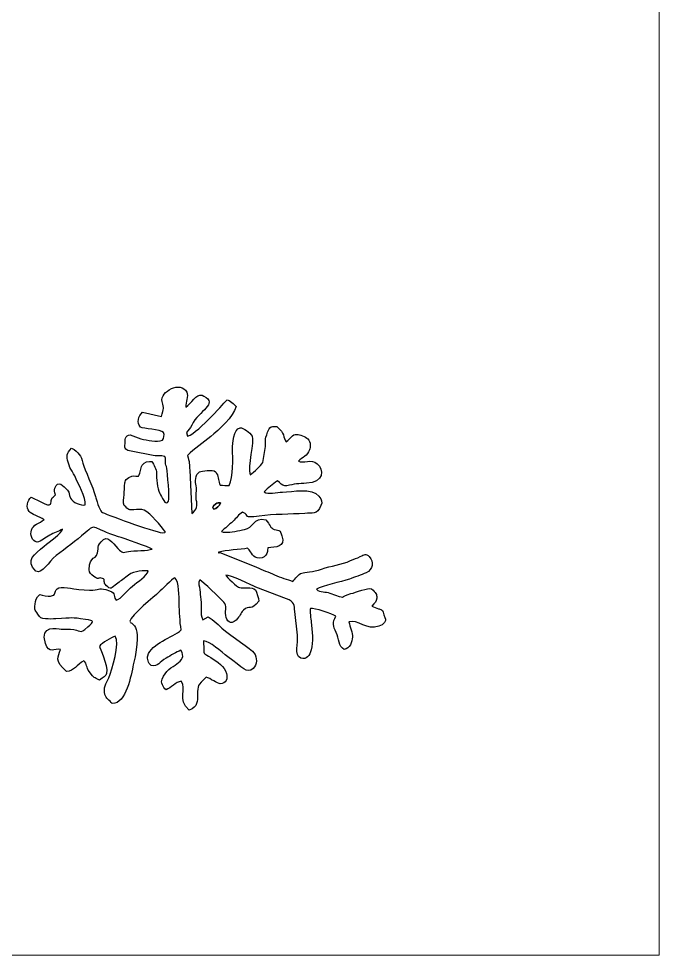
# Model space of a CAD drawing. Header units: millimetres. Extents: x -127 to 127, y -90 to 89.
# Drawn here: x 95.01 to 127, y -88.9 to -42.14 of the extents above; entities that cross this region are included whole.
import ezdxf

# ---------------------------------------------------------------- set-up
doc = ezdxf.new("R2010")
doc.units = ezdxf.units.MM
doc.header["$MEASUREMENT"] = 0
doc.layers.add('Layer 1', color=7, linetype='Continuous')

msp = doc.modelspace()

# ---------------------------------------------------------------- linework, layer by layer
at = {"layer": 'Layer 1', "color": 1, "lineweight": 20}
msp.add_lwpolyline([(-127, -88.9), (127, -88.9), (127, 88.9), (-127, 88.9), (-127, -88.9)], close=True, dxfattribs=at)
at = {"layer": 'Layer 1'}
for points, knots in [([(112.639, -71.4716), (112.8253, -71.2584), (112.8694, -71.293), (112.8879, -71.0641), (112.8879, -71.0641), (112.9052, -70.8521), (112.8501, -70.8141), (112.6357, -70.6059), (112.6357, -70.6059), (112.4725, -70.5361), (111.8311, -70.7854), (111.6053, -70.8436), (111.6053, -70.8436), (110.9572, -71.0104), (111.4789, -71.1403), (110.5486, -70.8137), (110.5486, -70.8137), (110.344, -70.7419), (110.0752, -70.7878), (109.8775, -70.6277), (109.8775, -70.6277), (110.2054, -70.425), (111.0798, -70.2745), (111.5245, -70.1138), (111.5245, -70.1138), (111.7712, -70.0247), (112.1315, -69.9152), (112.3605, -69.8024), (112.3605, -69.8024), (112.6995, -69.6353), (112.756, -69.2638), (112.5174, -68.9967), (112.5174, -68.9967), (112.3436, -68.8021), (112.2783, -68.9027), (112.0689, -68.9961), (112.0689, -68.9961), (111.8782, -69.0813), (111.7842, -69.0984), (111.5756, -69.1965), (111.5756, -69.1965), (111.1453, -69.3993), (110.5989, -69.4566), (110.1341, -69.6171), (110.1341, -69.6171), (109.715, -69.7618), (109.2896, -69.78), (109.1562, -69.8136), (109.1562, -69.8136), (108.9499, -69.8656), (108.8551, -70.0917), (108.7029, -70.2331), (108.7029, -70.2331), (108.4115, -70.1223), (108.0804, -70.0461), (107.7905, -69.9105), (107.7905, -69.9105), (107.4926, -69.7713), (107.1868, -69.6545), (106.88, -69.5272), (106.88, -69.5272), (106.88, -69.5272), (105.0187, -68.7726), (105.0187, -68.7726), (105.0187, -68.7726), (105.3146, -68.6692), (106.121, -68.6518), (106.4413, -68.5768), (106.4413, -68.5768), (106.6732, -68.8061), (106.6847, -69.0596), (107.027, -69.0729), (107.027, -69.0729), (107.4587, -69.0898), (107.4426, -68.5862), (107.4568, -68.5511), (107.4568, -68.5511), (107.8386, -68.5125), (108.3557, -68.5522), (108.1562, -67.9629), (108.1562, -67.9629), (108.0404, -67.6211), (108.076, -67.7235), (107.7677, -67.6328), (107.7677, -67.6328), (107.57, -67.5747), (107.568, -67.3845), (107.3522, -67.1545), (107.3522, -67.1545), (106.7098, -67.0059), (106.7496, -67.5786), (106.2914, -67.6455), (106.2914, -67.6455), (106.0132, -67.6861), (105.5977, -67.7959), (105.3201, -67.7777), (105.3201, -67.7777), (105.1481, -67.7664), (105.3089, -67.8129), (105.1373, -67.7385), (105.1373, -67.7385), (105.3292, -67.5737), (105.5094, -67.4035), (105.7023, -67.2384), (105.7023, -67.2384), (105.888, -67.0795), (105.9802, -66.8974), (106.1939, -66.7711), (106.1939, -66.7711), (106.6125, -66.9633), (106.1545, -67.0872), (107.0241, -66.9693), (107.0241, -66.9693), (107.7374, -66.8727), (108.5855, -66.8901), (109.2936, -66.8346), (109.2936, -66.8346), (109.6655, -66.8055), (109.9231, -66.9333), (110.1057, -66.4416), (110.1057, -66.4416), (110.1759, -66.2528), (110.162, -66.1883), (110.0015, -65.9797), (110.0015, -65.9797), (109.653, -65.5267), (108.6981, -65.7678), (108.1772, -65.7778), (108.1772, -65.7778), (107.9022, -65.783), (107.4557, -65.8854), (107.2684, -65.7687), (107.2684, -65.7687), (107.4626, -65.5506), (107.6899, -65.3792), (107.9294, -65.2143), (107.9294, -65.2143), (107.9294, -65.2143), (108.0306, -65.2938), (108.0306, -65.2938), (108.0306, -65.2938), (108.1587, -65.4049), (108.2349, -65.5029), (108.407, -65.4578), (108.407, -65.4578), (108.741, -65.3703), (109.0213, -65.3494), (109.3784, -65.3325), (109.3784, -65.3325), (110.2539, -65.291), (110.2669, -64.6452), (109.9209, -64.3543), (109.9209, -64.3543), (109.6333, -64.1124), (109.2093, -64.3375), (108.9777, -64.2356), (108.9777, -64.2356), (109.1743, -64.0308), (109.4384, -63.9643), (109.5344, -63.6644), (109.5344, -63.6644), (109.5799, -63.5223), (109.611, -63.2823), (109.4461, -63.1178), (109.4461, -63.1178), (109.3359, -63.008), (109.0326, -62.9017), (108.911, -62.8933), (108.911, -62.8933), (108.6334, -62.8742), (108.6185, -63.094), (108.3703, -63.2686), (108.3703, -63.2686), (108.1784, -63.0099), (108.3432, -62.8602), (107.8977, -62.496), (107.8977, -62.496), (107.5254, -62.4827), (107.5385, -62.5344), (107.3946, -62.9089), (107.3946, -62.9089), (107.2612, -63.2562), (107.3806, -63.2687), (107.324, -63.5988), (107.324, -63.5988), (107.324, -63.5988), (107.2086, -64.2877), (107.2086, -64.2877), (107.2086, -64.2877), (107.1043, -64.4726), (106.7631, -64.7751), (106.568, -64.9106), (106.568, -64.9106), (106.4109, -64.5223), (106.7897, -63.23), (106.6629, -62.9824), (106.6629, -62.9824), (106.5617, -62.7846), (106.2234, -62.5703), (106.0633, -62.5592), (106.0633, -62.5592), (105.771, -62.6051), (105.6749, -63.3914), (105.6867, -63.5975), (105.6867, -63.5975), (105.7145, -64.0821), (105.7238, -65.0244), (105.5236, -65.4421), (105.5236, -65.4421), (105.332, -65.473), (105.2632, -65.4115), (105.0689, -65.4249), (105.0689, -65.4249), (105.0005, -65.2431), (105.0019, -65.033), (104.8963, -64.8462), (104.8963, -64.8462), (104.8907, -64.8363), (104.8426, -64.7656), (104.8388, -64.7612), (104.8388, -64.7612), (104.7104, -64.6199), (104.136, -64.7286), (104.0466, -64.7697), (104.0466, -64.7697), (103.801, -64.8823), (103.8256, -65.285), (103.8684, -65.4576), (103.8684, -65.4576), (103.9335, -65.7208), (103.8305, -65.9154), (103.8816, -66.1537), (103.8816, -66.1537), (103.9422, -66.4357), (103.9236, -66.6588), (103.6509, -66.8469), (103.6509, -66.8469), (103.6509, -66.8469), (103.5515, -64.6838), (103.5515, -64.6838), (103.5515, -64.6838), (103.5299, -64.4044), (103.5518, -64.2486), (103.4333, -63.9531), (103.4333, -63.9531), (103.7822, -63.589), (104.2124, -63.3229), (104.5986, -63.0004), (104.5986, -63.0004), (104.9987, -62.6664), (105.7521, -62.0103), (105.867, -61.4974), (105.867, -61.4974), (105.7744, -61.4011), (105.5544, -61.1586), (105.4112, -61.1748), (105.4112, -61.1748), (105.3573, -61.1914), (104.0542, -62.7725), (103.446, -62.9769), (103.446, -62.9769), (103.446, -62.9769), (103.3876, -62.7991), (103.3876, -62.7991), (103.3876, -62.7991), (103.493, -62.6513), (103.5561, -62.631), (103.6558, -62.426), (103.6558, -62.426), (104.0107, -61.697), (104.9893, -61.3776), (104.257, -60.9777), (104.257, -60.9777), (104.257, -60.9777), (104.1653, -60.94), (104.1653, -60.94), (104.1653, -60.94), (103.8979, -60.8365), (103.6238, -61.3664), (103.3519, -61.5325), (103.3519, -61.5325), (103.335, -61.2798), (103.507, -60.9986), (103.4015, -60.7771), (103.4015, -60.7771), (103.1238, -60.1948), (102.0469, -60.7518), (102.177, -61.2555), (102.177, -61.2555), (102.2755, -61.6374), (102.2575, -61.5614), (102.1417, -62.0049), (102.1417, -62.0049), (102.1417, -62.0049), (101.1954, -61.7833), (101.1954, -61.7833), (101.1954, -61.7833), (100.9712, -61.9918), (100.9136, -62.3021), (101.0859, -62.5248), (101.0859, -62.5248), (101.2237, -62.634), (102.0986, -62.6281), (102.2447, -62.8037), (102.2447, -62.8037), (102.2934, -62.9427), (102.268, -63.0582), (102.1939, -63.1858), (102.1939, -63.1858), (101.899, -63.2801), (101.4468, -63.1843), (101.115, -63.112), (101.115, -63.112), (101.115, -63.112), (100.5806, -62.9172), (100.5806, -62.9172), (100.5806, -62.9172), (100.296, -62.8993), (100.3339, -63.2226), (100.3206, -63.3547), (100.3206, -63.3547), (100.2926, -63.6315), (100.3644, -63.6753), (100.6264, -63.7356), (100.6264, -63.7356), (100.6264, -63.7356), (101.733, -63.9429), (101.733, -63.9429), (101.733, -63.9429), (101.9877, -63.9964), (102.0654, -63.9271), (102.3143, -63.9986), (102.3143, -63.9986), (102.3592, -64.1387), (102.3304, -64.1721), (102.3386, -64.2835), (102.3386, -64.2835), (102.3463, -64.3872), (102.3836, -64.4627), (102.4051, -64.5889), (102.4051, -64.5889), (102.4378, -64.7818), (102.5609, -66.0863), (102.495, -66.2252), (102.495, -66.2252), (102.3535, -66.5237), (102.1346, -65.9719), (102.063, -65.8396), (102.063, -65.8396), (101.9206, -65.5764), (101.8905, -65.0939), (101.8905, -64.8017), (101.8905, -64.8017), (101.8904, -64.6529), (101.7699, -64.3868), (101.6544, -64.2454), (101.6544, -64.2454), (101.5176, -64.2287), (101.2761, -64.2666), (101.1761, -64.4312), (101.1761, -64.4312), (101.0775, -64.5933), (101.1046, -64.7921), (100.9902, -64.9719), (100.9902, -64.9719), (100.7973, -64.9954), (100.7263, -64.9096), (100.5194, -65.0366), (100.5194, -65.0366), (100.2717, -65.1885), (100.3287, -65.3124), (100.2932, -65.495), (100.2932, -65.495), (100.2932, -65.495), (100.2824, -65.9166), (100.2824, -65.9166), (100.2824, -65.9166), (100.2733, -66.0707), (100.2105, -66.3225), (100.2772, -66.4471), (100.2772, -66.4471), (100.505, -66.6451), (100.5223, -66.6864), (100.7643, -66.6611), (100.7643, -66.6611), (100.9385, -66.6429), (101.1298, -66.6099), (101.2782, -66.6798), (101.2782, -66.6798), (101.6151, -66.8384), (102.1108, -67.4571), (102.3357, -67.7728), (102.3357, -67.7728), (102.3187, -67.7861), (102.3121, -67.7975), (102.3045, -67.7926), (102.3045, -67.7926), (102.3045, -67.7926), (102.181, -67.8082), (102.181, -67.8082), (102.181, -67.8082), (101.7272, -67.7445), (99.2569, -66.8551), (99.1524, -66.7579), (99.1524, -66.7579), (99.0489, -66.6617), (98.8749, -66.1283), (98.8405, -65.9858), (98.8405, -65.9858), (98.7251, -65.5075), (98.3062, -64.6725), (98.2179, -64.3226), (98.2179, -64.3226), (98.1305, -63.9768), (98.0087, -63.7707), (97.6556, -63.5813), (97.6556, -63.5813), (97.3875, -63.8363), (97.3893, -63.9835), (97.4807, -64.2796), (97.4807, -64.2796), (97.6294, -64.7618), (97.657, -64.6402), (97.8077, -64.9626), (97.8077, -64.9626), (97.9925, -65.358), (98.3664, -66.0546), (98.3302, -66.4068), (98.3302, -66.4068), (98.1267, -66.4664), (97.7019, -66.282), (97.6027, -66.0733), (97.6027, -66.0733), (97.5076, -65.8734), (97.5717, -65.8173), (97.4406, -65.6788), (97.4406, -65.6788), (97.2509, -65.4782), (96.9683, -65.125), (96.8212, -65.5699), (96.8212, -65.5699), (96.7828, -65.6859), (96.8112, -65.7714), (96.8474, -65.9072), (96.8474, -65.9072), (96.7515, -66.0153), (96.6896, -66.0222), (96.6415, -66.1363), (96.6415, -66.1363), (96.5981, -66.2395), (96.7329, -66.6329), (96.1121, -66.2543), (96.1121, -66.2543), (96.1121, -66.2543), (95.6404, -66.023), (95.6404, -66.023), (95.6404, -66.023), (95.426, -66.1993), (95.3691, -66.5392), (95.5312, -66.7474), (95.5312, -66.7474), (95.6406, -66.888), (96.0493, -66.9801), (96.2865, -67.1589), (96.2865, -67.1589), (96.0354, -67.3184), (95.7355, -67.3965), (95.6466, -67.6771), (95.6466, -67.6771), (95.5785, -67.8919), (95.6553, -68.218), (95.9295, -68.2743), (95.9295, -68.2743), (96.1243, -68.248), (96.3586, -68.0273), (96.5595, -67.9247), (96.5595, -67.9247), (96.7731, -67.8156), (96.9986, -67.7363), (97.2062, -67.6252), (97.2062, -67.6252), (97.1587, -67.8425), (96.5436, -68.2349), (96.2851, -68.4659), (96.2851, -68.4659), (95.7992, -68.8999), (95.3116, -69.1574), (95.8719, -69.7232), (95.8719, -69.7232), (96.2116, -69.8831), (96.4763, -69.2569), (96.8895, -68.9422), (96.8895, -68.9422), (97.3729, -68.574), (97.874, -68.2099), (98.3246, -67.8074), (98.3246, -67.8074), (98.9045, -67.2893), (98.6658, -67.5895), (99.9959, -68.0012), (99.9959, -68.0012), (100.1975, -68.0636), (101.5665, -68.5333), (101.6707, -68.6211), (101.6707, -68.6211), (101.4827, -68.7004), (100.765, -68.6973), (100.497, -68.7391), (100.497, -68.7391), (100.1622, -68.7915), (100.2231, -68.843), (99.9539, -68.5815), (99.9539, -68.5815), (99.6867, -68.3219), (99.4566, -67.8445), (99.1217, -68.2604), (99.1217, -68.2604), (98.9946, -68.4182), (98.9827, -68.4681), (98.9782, -68.6206), (98.9782, -68.6206), (98.9601, -69.2386), (98.5038, -68.8806), (98.5378, -69.652), (98.5378, -69.652), (98.5442, -69.7994), (98.5999, -69.8803), (98.7676, -69.993), (98.7676, -69.993), (99.0121, -70.1573), (98.9648, -70.0427), (99.1277, -70.0634), (99.1277, -70.0634), (99.3717, -70.0945), (99.2277, -70.2604), (99.3318, -70.3771), (99.3318, -70.3771), (99.5356, -70.6051), (99.6062, -70.6411), (99.832, -70.422), (99.832, -70.422), (100.0075, -70.2518), (100.1591, -70.1979), (100.358, -70.0207), (100.358, -70.0207), (100.6989, -69.7171), (101.0595, -69.6994), (101.4745, -69.7032), (101.4745, -69.7032), (101.4305, -69.9479), (100.938, -70.264), (100.6978, -70.4638), (100.6978, -70.4638), (100.451, -70.6691), (100.1146, -71.1029), (99.877, -71.1768), (99.877, -71.1768), (99.6624, -70.8713), (99.9721, -70.818), (99.3637, -70.6452), (99.3637, -70.6452), (98.9781, -70.5358), (99.0544, -70.6671), (98.5482, -70.6703), (98.5482, -70.6703), (98.5482, -70.6703), (98.0067, -70.6389), (98.0067, -70.6389), (98.0067, -70.6389), (97.7594, -70.6057), (97.1064, -70.4475), (96.9332, -70.598), (96.9332, -70.598), (96.7466, -70.7598), (96.9141, -70.9283), (96.6033, -70.9616), (96.6033, -70.9616), (96.4529, -70.9776), (96.2144, -70.9283), (96.0661, -70.8933), (96.0661, -70.8933), (95.8607, -71.0613), (95.8629, -71.1732), (95.8367, -71.3706), (95.8367, -71.3706), (95.7996, -71.6507), (95.7886, -71.5863), (95.9719, -71.8713), (95.9719, -71.8713), (96.087, -72.0501), (96.1216, -72.081), (96.3546, -72.0995), (96.3546, -72.0995), (96.5275, -72.1131), (96.7261, -72.1138), (96.8675, -72.1051), (96.8675, -72.1051), (97.7439, -72.0504), (97.6064, -72.0253), (98.3448, -72.1297), (98.3448, -72.1297), (98.8187, -72.1967), (98.7711, -72.2339), (98.4664, -72.5061), (98.4664, -72.5061), (97.9874, -72.934), (98.1494, -72.6265), (97.5936, -72.6116), (97.5936, -72.6116), (97.4285, -72.6071), (97.3091, -72.6339), (97.1406, -72.6214), (97.1406, -72.6214), (96.9372, -72.6064), (96.0565, -72.3647), (96.3496, -73.3349), (96.3496, -73.3349), (96.5169, -73.8889), (96.7995, -73.5639), (97.0993, -73.6287), (97.0993, -73.6287), (96.9871, -74.0087), (96.7647, -74.1616), (97.3905, -74.7356), (97.3905, -74.7356), (97.809, -74.7078), (97.9018, -74.398), (98.2651, -74.1915), (98.2651, -74.1915), (98.4382, -74.3706), (98.3689, -74.5025), (98.5435, -74.7422), (98.5435, -74.7422), (98.8275, -75.1322), (98.7412, -74.9844), (99.0457, -75.1673), (99.0457, -75.1673), (99.2275, -75.0166), (99.3711, -74.9731), (99.3973, -74.8285), (99.3973, -74.8285), (99.4769, -74.386), (99.0381, -73.5265), (99.0468, -73.4755), (99.0468, -73.4755), (99.1515, -73.2959), (99.6561, -73.0392), (99.8343, -72.9736), (99.8343, -72.9736), (100.0777, -73.2851), (99.673, -74.6541), (99.5055, -75.0476), (99.5055, -75.0476), (99.3854, -75.3299), (99.2263, -75.5622), (99.3149, -75.8805), (99.3149, -75.8805), (99.3667, -76.0665), (99.5455, -76.176), (99.6805, -76.3271), (99.6805, -76.3271), (100.3915, -76.3553), (100.6196, -74.8931), (100.7358, -74.393), (100.7358, -74.393), (101.2624, -72.1259), (100.5398, -72.4159), (100.5671, -72.2171), (100.5671, -72.2171), (100.607, -71.9267), (101.8176, -70.9649), (102.0028, -70.7756), (102.0028, -70.7756), (102.1378, -70.6376), (102.6864, -70.1194), (102.8075, -70.0467), (102.8075, -70.0467), (103.0338, -70.2303), (103.0109, -71.0362), (103.0248, -71.3227), (103.0248, -71.3227), (103.0456, -71.7473), (103.0563, -72.2335), (103.1236, -72.6524), (103.1236, -72.6524), (102.6913, -73.0563), (101.638, -73.3048), (101.4559, -73.95), (101.4559, -73.95), (101.4178, -74.085), (101.4802, -74.3024), (101.6308, -74.4394), (101.6308, -74.4394), (101.9604, -74.4821), (102.0463, -74.2609), (102.3692, -74.0652), (102.3692, -74.0652), (102.6021, -73.924), (102.881, -73.78), (103.1163, -73.6636), (103.1163, -73.6636), (103.4997, -74.3496), (102.5069, -74.3012), (102.1696, -75.1085), (102.1696, -75.1085), (102.1021, -75.2699), (102.2126, -75.5343), (102.3737, -75.6392), (102.3737, -75.6392), (102.6071, -75.5612), (102.8579, -75.2574), (103.1283, -75.2134), (103.1283, -75.2134), (103.4169, -75.599), (102.9188, -76.1431), (103.5206, -76.6565), (103.5206, -76.6565), (103.9676, -76.5006), (103.9378, -76.2119), (103.944, -75.901), (103.944, -75.901), (103.954, -75.3991), (103.923, -75.4596), (104.3742, -75.0095), (104.3742, -75.0095), (104.5739, -75.0737), (104.938, -75.3357), (105.0761, -75.3503), (105.0761, -75.3503), (105.3773, -75.3445), (105.4514, -75.0569), (105.3934, -74.834), (105.3934, -74.834), (105.3011, -74.4779), (104.9229, -74.232), (104.6049, -74.0292), (104.6049, -74.0292), (104.2875, -73.8266), (104.2383, -73.9283), (104.2559, -73.5649), (104.2559, -73.5649), (104.2634, -73.4106), (104.2301, -73.3446), (104.2334, -73.206), (104.2334, -73.206), (104.5711, -73.1967), (105.1181, -73.7595), (105.4514, -73.9966), (105.4514, -73.9966), (106.205, -74.5324), (106.4014, -74.8686), (106.7206, -74.5834), (106.7206, -74.5834), (106.9389, -74.3884), (106.9177, -74.0357), (106.7616, -73.7936), (106.7616, -73.7936), (106.6605, -73.6366), (105.5757, -72.9253), (105.2537, -72.6453), (105.2537, -72.6453), (105.01, -72.4335), (104.7421, -72.1581), (104.4782, -72.0018), (104.4782, -72.0018), (104.4782, -72.0018), (104.2039, -72.1458), (104.2039, -72.1458), (104.2039, -72.1458), (104.1137, -71.9781), (104.1222, -71.8234), (104.1218, -71.6557), (104.1218, -71.6557), (104.1211, -71.4358), (104.1386, -71.3709), (104.1033, -71.1424), (104.1033, -71.1424), (104.0742, -70.9537), (104.075, -70.82), (104.0551, -70.6564), (104.0551, -70.6564), (104.0346, -70.4879), (103.9547, -70.3079), (104.0617, -70.1563), (104.0617, -70.1563), (104.176, -70.2207), (105.0992, -71.0986), (105.2506, -71.2631), (105.2506, -71.2631), (105.4492, -71.4789), (105.3014, -71.6118), (105.3551, -71.9377), (105.3551, -71.9377), (105.3992, -72.2048), (105.5673, -72.4348), (105.8719, -72.1627), (105.8719, -72.1627), (106.088, -71.9697), (106.0582, -71.8262), (106.2322, -71.6707), (106.2322, -71.6707), (106.5455, -71.3909), (106.6033, -71.7395), (106.9989, -71.2126), (106.9989, -71.2126), (106.9938, -71.0806), (106.8988, -70.7886), (106.8316, -70.648), (106.8316, -70.648), (106.6763, -70.4962), (106.1988, -70.5805), (106.0395, -70.5433), (106.0395, -70.5433), (105.9311, -70.5181), (105.3809, -70.0243), (105.3553, -69.9228), (105.3553, -69.9228), (105.5525, -69.895), (106.6663, -70.432), (106.8568, -70.5133), (106.8568, -70.5133), (106.8568, -70.5133), (108.3905, -71.1086), (108.3905, -71.1086), (108.3905, -71.1086), (108.7754, -71.2386), (108.7755, -71.4263), (108.7938, -71.7383), (108.7938, -71.7383), (108.7938, -71.7383), (108.9327, -72.9245), (108.9327, -72.9245), (108.9327, -72.9245), (108.97, -73.3119), (108.757, -73.9049), (109.0923, -74.0711), (109.0923, -74.0711), (109.3974, -74.1543), (109.5397, -73.9304), (109.622, -73.6559), (109.622, -73.6559), (109.7314, -73.2902), (109.6607, -72.6568), (109.6171, -72.2681), (109.6171, -72.2681), (109.6002, -72.1173), (109.5361, -71.695), (109.5773, -71.5783), (109.5773, -71.5783), (109.77, -71.5545), (110.6707, -71.848), (110.8507, -71.9762), (110.8507, -71.9762), (110.6688, -72.2899), (110.7082, -72.4598), (110.8628, -72.787), (110.8628, -72.787), (111.0044, -73.0869), (110.9892, -73.487), (111.2659, -73.633), (111.2659, -73.633), (111.5555, -73.5861), (111.6713, -73.2426), (111.6787, -73.0182), (111.6787, -73.0182), (111.6853, -72.816), (111.568, -72.485), (111.4941, -72.2567), (111.4941, -72.2567), (111.9364, -72.1013), (112.4313, -72.7072), (112.993, -72.4751), (112.993, -72.4751), (113.1208, -72.4223), (113.2084, -72.3843), (113.2711, -72.2842), (113.2711, -72.2842), (113.3817, -72.1073), (113.3081, -72.1269), (113.2449, -71.9006), (113.2449, -71.9006), (113.1817, -71.6746), (113.2309, -71.6625), (113.0099, -71.6058), (113.0099, -71.6058), (113.0002, -71.6033), (112.9878, -71.6029), (112.9781, -71.6007), (112.9781, -71.6007), (112.9781, -71.6007), (112.639, -71.4716), (112.639, -71.4716)], [0, 0, 0, 0, 0.0044643, 0.0044643, 0.0044643, 0.0044643, 0.0089286, 0.0089286, 0.0089286, 0.0089286, 0.0133929, 0.0133929, 0.0133929, 0.0133929, 0.0178571, 0.0178571, 0.0178571, 0.0178571, 0.0223214, 0.0223214, 0.0223214, 0.0223214, 0.0267857, 0.0267857, 0.0267857, 0.0267857, 0.03125, 0.03125, 0.03125, 0.03125, 0.0357143, 0.0357143, 0.0357143, 0.0357143, 0.0401786, 0.0401786, 0.0401786, 0.0401786, 0.0446429, 0.0446429, 0.0446429, 0.0446429, 0.0491071, 0.0491071, 0.0491071, 0.0491071, 0.0535714, 0.0535714, 0.0535714, 0.0535714, 0.0580357, 0.0580357, 0.0580357, 0.0580357, 0.0625, 0.0625, 0.0625, 0.0625, 0.0669643, 0.0669643, 0.0669643, 0.0669643, 0.0714286, 0.0714286, 0.0714286, 0.0714286, 0.0758929, 0.0758929, 0.0758929, 0.0758929, 0.0803571, 0.0803571, 0.0803571, 0.0803571, 0.0848214, 0.0848214, 0.0848214, 0.0848214, 0.0892857, 0.0892857, 0.0892857, 0.0892857, 0.09375, 0.09375, 0.09375, 0.09375, 0.0982143, 0.0982143, 0.0982143, 0.0982143, 0.1026786, 0.1026786, 0.1026786, 0.1026786, 0.1071429, 0.1071429, 0.1071429, 0.1071429, 0.1116071, 0.1116071, 0.1116071, 0.1116071, 0.1160714, 0.1160714, 0.1160714, 0.1160714, 0.1205357, 0.1205357, 0.1205357, 0.1205357, 0.125, 0.125, 0.125, 0.125, 0.1294643, 0.1294643, 0.1294643, 0.1294643, 0.1339286, 0.1339286, 0.1339286, 0.1339286, 0.1383929, 0.1383929, 0.1383929, 0.1383929, 0.1428571, 0.1428571, 0.1428571, 0.1428571, 0.1473214, 0.1473214, 0.1473214, 0.1473214, 0.1517857, 0.1517857, 0.1517857, 0.1517857, 0.15625, 0.15625, 0.15625, 0.15625, 0.1607143, 0.1607143, 0.1607143, 0.1607143, 0.1651786, 0.1651786, 0.1651786, 0.1651786, 0.1696429, 0.1696429, 0.1696429, 0.1696429, 0.1741071, 0.1741071, 0.1741071, 0.1741071, 0.1785714, 0.1785714, 0.1785714, 0.1785714, 0.1830357, 0.1830357, 0.1830357, 0.1830357, 0.1875, 0.1875, 0.1875, 0.1875, 0.1919643, 0.1919643, 0.1919643, 0.1919643, 0.1964286, 0.1964286, 0.1964286, 0.1964286, 0.2008929, 0.2008929, 0.2008929, 0.2008929, 0.2053571, 0.2053571, 0.2053571, 0.2053571, 0.2098214, 0.2098214, 0.2098214, 0.2098214, 0.2142857, 0.2142857, 0.2142857, 0.2142857, 0.21875, 0.21875, 0.21875, 0.21875, 0.2232143, 0.2232143, 0.2232143, 0.2232143, 0.2276786, 0.2276786, 0.2276786, 0.2276786, 0.2321429, 0.2321429, 0.2321429, 0.2321429, 0.2366071, 0.2366071, 0.2366071, 0.2366071, 0.2410714, 0.2410714, 0.2410714, 0.2410714, 0.2455357, 0.2455357, 0.2455357, 0.2455357, 0.25, 0.25, 0.25, 0.25, 0.2544643, 0.2544643, 0.2544643, 0.2544643, 0.2589286, 0.2589286, 0.2589286, 0.2589286, 0.2633929, 0.2633929, 0.2633929, 0.2633929, 0.2678571, 0.2678571, 0.2678571, 0.2678571, 0.2723214, 0.2723214, 0.2723214, 0.2723214, 0.2767857, 0.2767857, 0.2767857, 0.2767857, 0.28125, 0.28125, 0.28125, 0.28125, 0.2857143, 0.2857143, 0.2857143, 0.2857143, 0.2901786, 0.2901786, 0.2901786, 0.2901786, 0.2946429, 0.2946429, 0.2946429, 0.2946429, 0.2991071, 0.2991071, 0.2991071, 0.2991071, 0.3035714, 0.3035714, 0.3035714, 0.3035714, 0.3080357, 0.3080357, 0.3080357, 0.3080357, 0.3125, 0.3125, 0.3125, 0.3125, 0.3169643, 0.3169643, 0.3169643, 0.3169643, 0.3214286, 0.3214286, 0.3214286, 0.3214286, 0.3258929, 0.3258929, 0.3258929, 0.3258929, 0.3303571, 0.3303571, 0.3303571, 0.3303571, 0.3348214, 0.3348214, 0.3348214, 0.3348214, 0.3392857, 0.3392857, 0.3392857, 0.3392857, 0.34375, 0.34375, 0.34375, 0.34375, 0.3482143, 0.3482143, 0.3482143, 0.3482143, 0.3526786, 0.3526786, 0.3526786, 0.3526786, 0.3571429, 0.3571429, 0.3571429, 0.3571429, 0.3616071, 0.3616071, 0.3616071, 0.3616071, 0.3660714, 0.3660714, 0.3660714, 0.3660714, 0.3705357, 0.3705357, 0.3705357, 0.3705357, 0.375, 0.375, 0.375, 0.375, 0.3794643, 0.3794643, 0.3794643, 0.3794643, 0.3839286, 0.3839286, 0.3839286, 0.3839286, 0.3883929, 0.3883929, 0.3883929, 0.3883929, 0.3928571, 0.3928571, 0.3928571, 0.3928571, 0.3973214, 0.3973214, 0.3973214, 0.3973214, 0.4017857, 0.4017857, 0.4017857, 0.4017857, 0.40625, 0.40625, 0.40625, 0.40625, 0.4107143, 0.4107143, 0.4107143, 0.4107143, 0.4151786, 0.4151786, 0.4151786, 0.4151786, 0.4196429, 0.4196429, 0.4196429, 0.4196429, 0.4241071, 0.4241071, 0.4241071, 0.4241071, 0.4285714, 0.4285714, 0.4285714, 0.4285714, 0.4330357, 0.4330357, 0.4330357, 0.4330357, 0.4375, 0.4375, 0.4375, 0.4375, 0.4419643, 0.4419643, 0.4419643, 0.4419643, 0.4464286, 0.4464286, 0.4464286, 0.4464286, 0.4508929, 0.4508929, 0.4508929, 0.4508929, 0.4553571, 0.4553571, 0.4553571, 0.4553571, 0.4598214, 0.4598214, 0.4598214, 0.4598214, 0.4642857, 0.4642857, 0.4642857, 0.4642857, 0.46875, 0.46875, 0.46875, 0.46875, 0.4732143, 0.4732143, 0.4732143, 0.4732143, 0.4776786, 0.4776786, 0.4776786, 0.4776786, 0.4821429, 0.4821429, 0.4821429, 0.4821429, 0.4866071, 0.4866071, 0.4866071, 0.4866071, 0.4910714, 0.4910714, 0.4910714, 0.4910714, 0.4955357, 0.4955357, 0.4955357, 0.4955357, 0.5, 0.5, 0.5, 0.5, 0.5044643, 0.5044643, 0.5044643, 0.5044643, 0.5089286, 0.5089286, 0.5089286, 0.5089286, 0.5133929, 0.5133929, 0.5133929, 0.5133929, 0.5178571, 0.5178571, 0.5178571, 0.5178571, 0.5223214, 0.5223214, 0.5223214, 0.5223214, 0.5267857, 0.5267857, 0.5267857, 0.5267857, 0.53125, 0.53125, 0.53125, 0.53125, 0.5357143, 0.5357143, 0.5357143, 0.5357143, 0.5401786, 0.5401786, 0.5401786, 0.5401786, 0.5446429, 0.5446429, 0.5446429, 0.5446429, 0.5491071, 0.5491071, 0.5491071, 0.5491071, 0.5535714, 0.5535714, 0.5535714, 0.5535714, 0.5580357, 0.5580357, 0.5580357, 0.5580357, 0.5625, 0.5625, 0.5625, 0.5625, 0.5669643, 0.5669643, 0.5669643, 0.5669643, 0.5714286, 0.5714286, 0.5714286, 0.5714286, 0.5758929, 0.5758929, 0.5758929, 0.5758929, 0.5803571, 0.5803571, 0.5803571, 0.5803571, 0.5848214, 0.5848214, 0.5848214, 0.5848214, 0.5892857, 0.5892857, 0.5892857, 0.5892857, 0.59375, 0.59375, 0.59375, 0.59375, 0.5982143, 0.5982143, 0.5982143, 0.5982143, 0.6026786, 0.6026786, 0.6026786, 0.6026786, 0.6071429, 0.6071429, 0.6071429, 0.6071429, 0.6116071, 0.6116071, 0.6116071, 0.6116071, 0.6160714, 0.6160714, 0.6160714, 0.6160714, 0.6205357, 0.6205357, 0.6205357, 0.6205357, 0.625, 0.625, 0.625, 0.625, 0.6294643, 0.6294643, 0.6294643, 0.6294643, 0.6339286, 0.6339286, 0.6339286, 0.6339286, 0.6383929, 0.6383929, 0.6383929, 0.6383929, 0.6428571, 0.6428571, 0.6428571, 0.6428571, 0.6473214, 0.6473214, 0.6473214, 0.6473214, 0.6517857, 0.6517857, 0.6517857, 0.6517857, 0.65625, 0.65625, 0.65625, 0.65625, 0.6607143, 0.6607143, 0.6607143, 0.6607143, 0.6651786, 0.6651786, 0.6651786, 0.6651786, 0.6696429, 0.6696429, 0.6696429, 0.6696429, 0.6741071, 0.6741071, 0.6741071, 0.6741071, 0.6785714, 0.6785714, 0.6785714, 0.6785714, 0.6830357, 0.6830357, 0.6830357, 0.6830357, 0.6875, 0.6875, 0.6875, 0.6875, 0.6919643, 0.6919643, 0.6919643, 0.6919643, 0.6964286, 0.6964286, 0.6964286, 0.6964286, 0.7008929, 0.7008929, 0.7008929, 0.7008929, 0.7053571, 0.7053571, 0.7053571, 0.7053571, 0.7098214, 0.7098214, 0.7098214, 0.7098214, 0.7142857, 0.7142857, 0.7142857, 0.7142857, 0.71875, 0.71875, 0.71875, 0.71875, 0.7232143, 0.7232143, 0.7232143, 0.7232143, 0.7276786, 0.7276786, 0.7276786, 0.7276786, 0.7321429, 0.7321429, 0.7321429, 0.7321429, 0.7366071, 0.7366071, 0.7366071, 0.7366071, 0.7410714, 0.7410714, 0.7410714, 0.7410714, 0.7455357, 0.7455357, 0.7455357, 0.7455357, 0.75, 0.75, 0.75, 0.75, 0.7544643, 0.7544643, 0.7544643, 0.7544643, 0.7589286, 0.7589286, 0.7589286, 0.7589286, 0.7633929, 0.7633929, 0.7633929, 0.7633929, 0.7678571, 0.7678571, 0.7678571, 0.7678571, 0.7723214, 0.7723214, 0.7723214, 0.7723214, 0.7767857, 0.7767857, 0.7767857, 0.7767857, 0.78125, 0.78125, 0.78125, 0.78125, 0.7857143, 0.7857143, 0.7857143, 0.7857143, 0.7901786, 0.7901786, 0.7901786, 0.7901786, 0.7946429, 0.7946429, 0.7946429, 0.7946429, 0.7991071, 0.7991071, 0.7991071, 0.7991071, 0.8035714, 0.8035714, 0.8035714, 0.8035714, 0.8080357, 0.8080357, 0.8080357, 0.8080357, 0.8125, 0.8125, 0.8125, 0.8125, 0.8169643, 0.8169643, 0.8169643, 0.8169643, 0.8214286, 0.8214286, 0.8214286, 0.8214286, 0.8258929, 0.8258929, 0.8258929, 0.8258929, 0.8303571, 0.8303571, 0.8303571, 0.8303571, 0.8348214, 0.8348214, 0.8348214, 0.8348214, 0.8392857, 0.8392857, 0.8392857, 0.8392857, 0.84375, 0.84375, 0.84375, 0.84375, 0.8482143, 0.8482143, 0.8482143, 0.8482143, 0.8526786, 0.8526786, 0.8526786, 0.8526786, 0.8571429, 0.8571429, 0.8571429, 0.8571429, 0.8616071, 0.8616071, 0.8616071, 0.8616071, 0.8660714, 0.8660714, 0.8660714, 0.8660714, 0.8705357, 0.8705357, 0.8705357, 0.8705357, 0.875, 0.875, 0.875, 0.875, 0.8794643, 0.8794643, 0.8794643, 0.8794643, 0.8839286, 0.8839286, 0.8839286, 0.8839286, 0.8883929, 0.8883929, 0.8883929, 0.8883929, 0.8928571, 0.8928571, 0.8928571, 0.8928571, 0.8973214, 0.8973214, 0.8973214, 0.8973214, 0.9017857, 0.9017857, 0.9017857, 0.9017857, 0.90625, 0.90625, 0.90625, 0.90625, 0.9107143, 0.9107143, 0.9107143, 0.9107143, 0.9151786, 0.9151786, 0.9151786, 0.9151786, 0.9196429, 0.9196429, 0.9196429, 0.9196429, 0.9241071, 0.9241071, 0.9241071, 0.9241071, 0.9285714, 0.9285714, 0.9285714, 0.9285714, 0.9330357, 0.9330357, 0.9330357, 0.9330357, 0.9375, 0.9375, 0.9375, 0.9375, 0.9419643, 0.9419643, 0.9419643, 0.9419643, 0.9464286, 0.9464286, 0.9464286, 0.9464286, 0.9508929, 0.9508929, 0.9508929, 0.9508929, 0.9553571, 0.9553571, 0.9553571, 0.9553571, 0.9598214, 0.9598214, 0.9598214, 0.9598214, 0.9642857, 0.9642857, 0.9642857, 0.9642857, 0.96875, 0.96875, 0.96875, 0.96875, 0.9732143, 0.9732143, 0.9732143, 0.9732143, 0.9776786, 0.9776786, 0.9776786, 0.9776786, 0.9821429, 0.9821429, 0.9821429, 0.9821429, 0.9866071, 0.9866071, 0.9866071, 0.9866071, 0.9910714, 0.9910714, 0.9910714, 0.9910714, 1, 1, 1, 1]), ([(104.8482, -66.3515), (104.9288, -66.2965), (105.0146, -66.3139), (105.0811, -66.3122), (105.0811, -66.3122), (105.0429, -66.4614), (104.9033, -66.6016), (104.7489, -66.6233), (104.7489, -66.6233), (104.7489, -66.623), (104.6178, -66.5088), (104.8482, -66.3515)], [0, 0, 0, 0, 0.25, 0.25, 0.25, 0.25, 0.5, 0.5, 0.5, 0.5, 1, 1, 1, 1]), ([(105.0811, -66.3122), (105.0146, -66.3139), (104.9288, -66.2965), (104.8482, -66.3515), (104.8482, -66.3515), (104.6178, -66.5088), (104.7489, -66.623), (104.7489, -66.6233), (104.7489, -66.6233), (104.9033, -66.6016), (105.0429, -66.4614), (105.0811, -66.3122)], [0, 0, 0, 0, 0.25, 0.25, 0.25, 0.25, 0.5, 0.5, 0.5, 0.5, 1, 1, 1, 1]), ([(105.0187, -68.7726), (105.012, -68.8994), (104.9795, -68.7703), (104.9972, -68.7712), (104.9972, -68.7712), (104.9974, -68.7712), (105.003, -68.7715), (105.0034, -68.7716), (105.0034, -68.7716), (105.0043, -68.7716), (105.019, -68.7673), (105.0187, -68.7726)], [0, 0, 0, 0, 0.25, 0.25, 0.25, 0.25, 0.5, 0.5, 0.5, 0.5, 1, 1, 1, 1])]:
    msp.add_open_spline(points, degree=3, knots=knots, dxfattribs=at)

doc.saveas('drawing.dxf')
